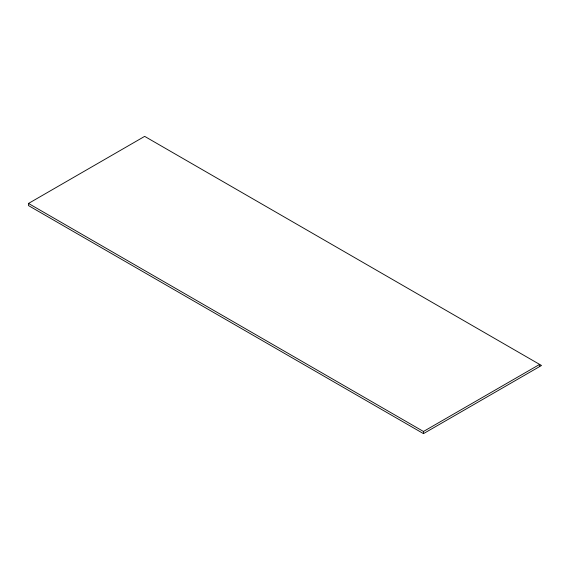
<?xml version="1.0" encoding="UTF-8"?>
<svg xmlns="http://www.w3.org/2000/svg" width="570" height="570" viewBox="0 0 570 570"><rect width="100%" height="100%" fill="white"/><g stroke="black" fill="none" stroke-linecap="round" stroke-linejoin="round"><path stroke-width="0.85" d="M28.5 203.447L144.666 136.373L541.5 365.484L423.474 433.628L28.5 205.592L28.5 203.447L423.474 431.476L539.64 364.408L539.64 366.553M423.474 431.476L423.474 433.628"/></g></svg>
